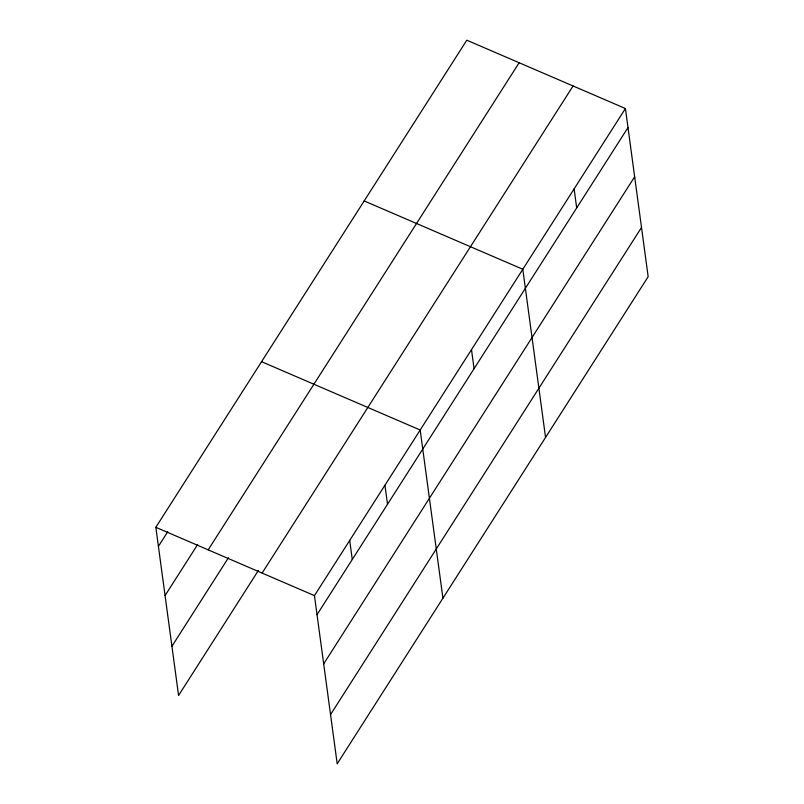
<?xml version="1.0" encoding="UTF-8"?>
<svg xmlns="http://www.w3.org/2000/svg" width="804" height="804" viewBox="0 0 804 804"><rect width="100%" height="100%" fill="white"/><g stroke="black" fill="none" stroke-linecap="round" stroke-linejoin="round"><path stroke-width="1.21" d="M258.375 570.488L178.578 695.48L155.835 527.303L466.802 40.2L625.422 108.52L648.165 276.697L337.198 763.8L314.454 595.623L625.422 108.52M158.418 546.358L167.724 531.776M165.071 595.563L197.653 544.529M208.186 549.846L519.143 62.742M171.925 646.265L228.447 557.735M262.114 573.071L573.081 85.978M317.037 614.668L627.994 127.575M323.69 663.883L634.647 176.79M330.544 714.585L641.502 227.492M364.182 200.94L522.801 269.26L545.544 437.446M261.571 361.689L420.18 430.009L442.924 598.186M155.835 527.303L314.454 595.623M574.116 188.89L576.689 207.945M471.496 349.629L474.069 368.684M384.945 485.214L387.518 504.259M349.7 540.419L352.273 559.463"/></g></svg>
